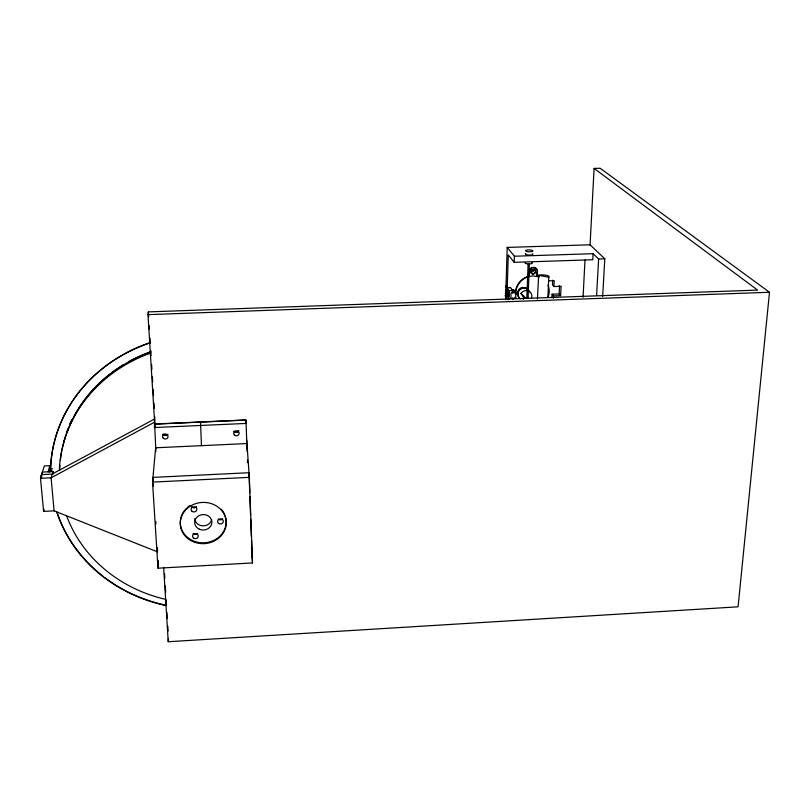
<?xml version="1.0" encoding="UTF-8"?>
<svg xmlns="http://www.w3.org/2000/svg" width="810" height="810" viewBox="0 0 810 810"><rect width="100%" height="100%" fill="white"/><g stroke="black" fill="none" stroke-linecap="round" stroke-linejoin="round"><path stroke-width="1.21" d="M200.505 422.111L201.467 445.662M508.042 299.781L505.339 296.014L506.007 285.606L507.252 287.297L506.574 297.736M505.561 299.659L505.855 290.375M505.956 287.216L507.202 247.415L590.075 244.792L604.797 258.795L602.67 296.379M505.815 294.627L508.953 294.982M505.885 292.268L509.034 292.633M507.05 295.468L507.192 291.003L508.619 292.957L508.477 297.442L507.05 295.468L509.095 295.387M507.161 290.162L508.275 254.947L514.208 262.329L592.778 259.747L593.102 253.682L514.411 256.233L507.202 247.415M508.791 299.649L509.085 290.628L505.653 285.96M512.639 292.866L512.71 290.496L510.502 287.52L506.888 287.651L510.533 287.57M514.208 262.329L514.411 256.233M515.899 292.744L511.059 292.916L510.887 298.353L515.717 298.181L515.899 292.744L515.2 291.823L511.95 291.934M529.345 264.232L528.1 297.756L527.452 297.908L526.854 297.705L528.09 264.192M537.01 275.926L537.172 271.704L537.283 276.261L536.696 275.825M537.455 299.022L538.63 275.228A6.257 1.681 1.8 0 1 546.193 275.248A6.257 1.681 1.8 0 1 548.886 277.233L538.397 275.299M547.884 297.392L548.735 277.324M551.924 297.665L552.076 294.182L559.183 293.929L560.641 295.64L553.513 295.903L552.076 294.182M552.683 280.179L552.481 284.857L553.918 286.537L561.077 286.294L560.641 295.64M553.412 298.232L553.513 295.903M553.918 286.537L554.182 280.675L548.643 280.857M559.183 293.929L559.558 285.778M590.055 245.147L594.094 168.419L600.18 168.267L769.5 292.268L738.072 606.822L168.237 641.733L168.409 638.422M583.068 297.29L584.992 259.929M596.595 295.518L598.61 259.008L593.102 253.682M246.706 440.113L249.318 477.363L252.497 562.94L158.001 568.195L158.223 560.419M158.001 568.195L152.533 482.102L155.641 447.97M155.895 451.474L154.416 419.074L52.053 474.123L41.533 474.63L40.5 478.315L43.608 511.383L54.098 510.847L157.545 551.883M154.892 426.657L147.977 314.644L148.352 311.901L757.573 290.091L594.094 168.419M43.608 511.383L44.115 509.45M49.268 472.038L50.098 468.95L49.795 465.679L44.358 465.942L41.533 474.63L41.755 477.06M48.144 471.825L49.795 465.679M537.445 272.028L537.465 271.968A4.333 4.03 -39 0 0 533.314 267.553A4.333 4.03 -39 0 0 529.112 272.514L528.667 276.25M41.938 472.989L42.029 473.536M42.636 472.088L53.095 471.592L51.091 477.809L54.098 510.847M523.24 299.366A6.267 5.802 -36.3 0 1 523.908 297.908L520.941 293.412L521.721 292.43A6.207 5.751 -36.5 0 1 531.623 297.786M154.092 422.435L51.091 477.809L40.5 478.315M528.262 276.706L532.626 275.866L539.146 276.899M152.533 482.102L249.318 477.363M155.662 447.788L246.949 443.556M50.159 468.939L52.569 468.828M49.582 470.873L52.042 470.752M154.75 424.005L245.956 419.955L247.131 451.352M154.73 424.146L245.956 420.086L246.199 423.427L154.406 427.528L154.842 416.917M511.505 289.838L513.661 289.757L514.37 290.709L512.203 290.78M511.302 289.899L513.702 289.808M509.085 290.628L512.71 290.496M506.776 293.493L508.882 293.423M508.872 293.888L506.756 293.969M508.812 295.782L506.695 295.852M506.685 296.328L508.791 296.247M147.977 314.644L769.5 292.268M598.61 259.008L604.797 258.795M515.312 294.01C519.331 291.276 518.967 302.12 517.712 293.929M515.514 294.283L517.924 294.202M505.339 296.014L506.908 298.07M520.941 293.412L526.297 298.637M518.076 295.701L517.863 295.427A6.166 5.721 -36.6 0 1 522.369 288.066A6.166 5.721 -36.6 0 1 529.578 291.964M519.321 297.989L518.42 296.814A6.166 5.721 -36.6 0 0 520.536 298.89M515.018 297.24L515.717 298.181M41.28 476.219L41.249 475.45L41.31 476.108M53.095 471.592L53.318 474.032M251.485 547.702L252.497 562.94M163.64 567.476L168.237 641.733M153.201 481.16L152.958 477.384L248.994 472.726L249.743 492.733M153.353 483.631L153.515 486.192M155.753 521.417L155.905 523.938M157.423 547.844L157.585 550.354M148.352 311.901L148.655 316.892M149.202 325.65L149.435 329.397M149.971 338.155L150.285 343.146M150.741 350.649L151.055 355.651M151.591 364.409L151.905 369.4M152.371 376.903L152.675 381.905M153.141 389.408L153.525 395.655M153.991 403.157L154.295 408.159M164.511 573.439L164.825 578.451M165.291 585.964L165.675 592.221M166.141 599.744L166.455 604.756M166.921 612.269L167.305 618.526M167.771 626.049L168.075 631.051M249.875 496.489L250.573 515.241M250.715 518.997L251.363 536.503M251.505 540.26L252.153 557.766M247.455 460.09L247.546 462.591M238.707 430.717A2.714 2.511 -4.2 0 1 234.029 431.244M167.437 434.757A2.744 2.521 1.7 0 1 163.134 434.14M238.717 430.849A2.714 2.511 -4.3 0 1 234.039 431.386M167.873 434.383A2.754 2.521 1.7 0 1 163.124 434.271M197.569 533.577A2.845 2.541 -3.1 0 1 193.074 533.294M225.16 515.838A22.953 20.604 -3.5 0 1 204.272 542.781A22.953 20.604 -3.5 0 1 180.812 518.137M181.096 517.084A22.953 20.604 -3.5 0 1 182.321 514.006M182.837 513.024A22.953 20.604 -3.5 0 1 186.27 508.538M187.1 507.748A22.953 20.604 -3.5 0 1 189.874 505.612M221.262 509.237A22.953 20.604 -3.5 0 1 224.775 514.826M196.617 506.452A2.865 2.582 -2.5 0 1 191.666 506.706M211.663 519.757A8.556 7.685 -3.4 0 1 202.581 525.852A8.556 7.685 -3.4 0 1 194.775 518.643M222.72 518.724A2.845 2.562 -4.5 0 1 218.214 519.008M515.474 292.572A17.202 15.937 -37.2 0 1 527.431 276.575M537.192 275.926A17.202 15.937 -37.2 0 1 539.237 276.554M534.165 269.214A2.47 2.298 -39 0 1 535.207 272.211A2.47 2.298 -39 0 1 532.16 273.638A2.47 2.298 -39 0 1 530.722 270.844M530.904 270.398A2.47 2.298 -39 0 1 531.897 269.365M533.992 269.062A2.46 2.288 -39.1 0 1 529.902 271.471M532.443 253.743A3.777 0.962 1.5 0 1 531.4 254.927A3.777 0.962 1.5 0 1 526.551 254.755A3.777 0.962 1.5 0 1 525.913 253.52M512.973 299.558A12.332 11.451 -36.6 0 1 512.416 298.151M531.826 269.983A16.949 15.734 -37.5 0 1 533.881 270.54M548.046 285.049A17.212 15.947 -37.2 0 1 547.894 297.574M515.717 293.412A17.212 15.947 -37.2 0 1 527.209 277.091M517.661 294.212A5.538 5.133 -36.7 0 1 526.875 288.795M528.849 271.107A4.333 4.02 -39 0 1 537.192 270.57M518.279 292.167A5.538 5.143 -36.6 0 1 523.635 288.056M525.032 288.188A5.538 5.143 -36.6 0 1 526.318 288.674M531.988 262.582A3.685 0.962 1.5 0 1 529.183 263.928A3.685 0.962 1.5 0 1 525.224 262.612M63.838 442.027A142.135 129.296 -2.4 0 1 65.245 437.228M66.855 432.459A142.135 129.296 -2.4 0 1 68.202 428.925M70.166 424.268A142.135 129.296 -2.4 0 1 72.313 419.701M74.034 416.34A142.135 129.296 -2.4 0 1 94.365 388.162M95.226 387.251A142.135 129.296 -2.4 0 1 109.876 374.078M111.861 372.559A142.135 129.296 -2.4 0 1 123.221 364.844M128.608 361.705A142.135 129.296 -2.4 0 1 150.609 351.753M66.633 432.469A141.537 128.841 -2.4 0 1 67.898 428.915M69.751 424.248A141.537 128.841 -2.4 0 1 71.796 419.651M165.412 599.309A142.55 129.61 -2.5 0 1 66.714 516.081M59.343 470.529A142.55 129.61 -2.5 0 1 150.711 353.069M59.667 470.316A142.206 129.347 -2.4 0 1 59.889 465.385M60.335 460.455A142.206 129.347 -2.4 0 1 61.813 450.714M62.056 449.509A142.206 129.347 -2.4 0 1 150.852 351.894M165.989 605.242A151.035 137.396 -2.4 0 1 104.611 577.479M103.629 576.73A151.035 137.396 -2.4 0 1 56.973 512.072M50.574 471.38A151.035 137.396 -2.4 0 1 150.133 342.61M165.969 605.576A151.106 137.457 -2.4 0 1 56.903 512.376M50.493 471.673A151.106 137.457 -2.4 0 1 150.103 342.843M234.697 435.253A2.734 2.521 -4.3 0 0 239.102 433.623A2.734 2.521 -4.3 0 0 235.416 430.93A2.734 2.521 -4.3 0 0 234.697 435.253M163.266 438.25A2.764 2.531 1.6 0 0 167.923 437.218A2.764 2.531 1.6 0 0 164.602 434.038A2.764 2.531 1.6 0 0 163.266 438.25M194.076 538.377A2.865 2.562 -3.2 0 0 198.248 535.937A2.865 2.562 -3.2 0 0 193.853 533.952A2.865 2.562 -3.2 0 0 194.076 538.377M199.311 529.203A8.606 7.725 -3.5 0 0 211.886 521.873A8.606 7.725 -3.5 0 0 198.673 515.838A8.606 7.725 -3.5 0 0 199.311 529.203M192.547 541.424A22.984 20.625 -3.5 0 0 226.203 521.954A22.984 20.625 -3.5 0 0 190.978 505.734A22.984 20.625 -3.5 0 0 192.547 541.424M192.041 511.282A2.886 2.592 -2.6 0 0 196.8 509.875A2.886 2.592 -2.6 0 0 193.114 506.878A2.886 2.592 -2.6 0 0 192.041 511.282M218.842 523.564A2.865 2.572 -4.6 0 0 223.317 521.579A2.865 2.572 -4.6 0 0 219.237 519.119A2.865 2.572 -4.6 0 0 218.842 523.564M533.355 274.063A2.481 2.298 -39 0 0 535.339 270.317A2.481 2.298 -39 0 0 531.178 270.722A2.481 2.298 -39 0 0 533.355 274.063M527.32 251.586A3.696 0.931 1.5 0 0 532.909 250.938A3.696 0.931 1.5 0 0 527.421 249.976A3.696 0.931 1.5 0 0 527.32 251.586"/></g></svg>
